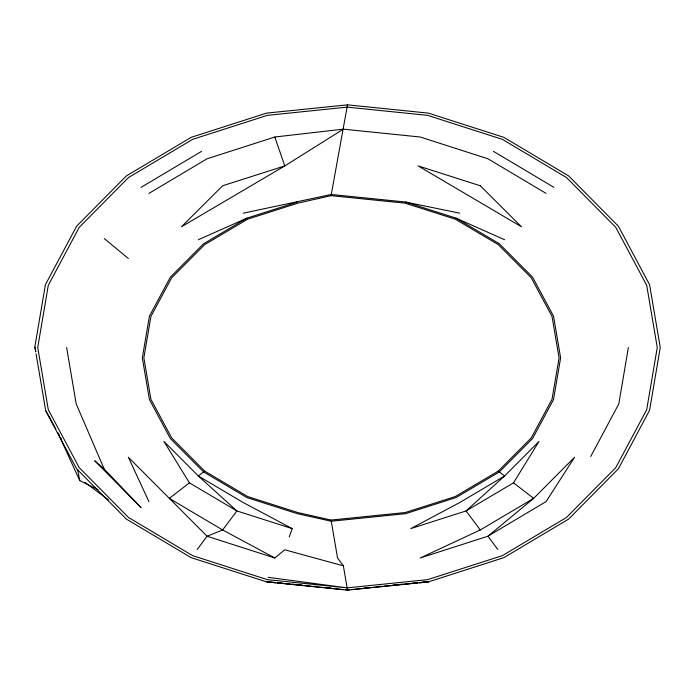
<?xml version="1.0" encoding="UTF-8"?>
<svg xmlns="http://www.w3.org/2000/svg" width="695" height="695" viewBox="0 0 695 695"><rect width="100%" height="100%" fill="white"/><g stroke="black" fill="none" stroke-linecap="round" stroke-linejoin="round"><path stroke-width="1.04" d="M34.75 347.5L45.41 284.698L76.65 226.17L126.351 175.922L191.125 137.358L266.559 113.12L347.5 104.849L428.441 113.12L503.875 137.358L568.649 175.922L618.35 226.17L649.59 284.698L660.25 347.5L649.59 410.302L618.35 468.83L568.649 519.078L503.875 557.642L428.441 581.88L347.5 590.151L266.559 581.88L191.125 557.642L126.351 519.078L76.65 468.83L45.41 410.302M331.072 195.651L405.202 203.183L455.277 219.177L498.28 244.623L531.267 277.791L552.012 316.416L559.084 357.864L552.012 399.304L531.267 437.928L498.28 471.097L455.277 496.543L405.202 512.536L331.072 520.068L297.738 512.536L247.663 496.543L204.669 471.097L171.674 437.928L150.928 399.304L143.856 357.864L150.928 316.416L171.674 277.791L204.669 244.623L247.663 219.177L297.738 203.183L331.072 195.651L347.5 104.849L347.622 105.553M347.622 589.447L347.5 590.151L343.373 565.843L337.544 557.989L331.072 520.068M628.376 347.5L618.802 403.899L590.741 456.459M289.259 536.948L292.161 528.6L243.181 502.528L198.327 475.979L163.907 441.386L189.422 482.851L236.882 510.938L292.161 528.6M480.288 529.955L420.197 557.989L487.933 536.219L546.105 501.59L574.591 457.223L533.647 498.376L480.288 529.955L466.058 510.938L513.518 482.851L539.033 441.386L504.613 475.979L466.058 510.938L410.78 528.6L459.76 502.528L504.613 475.979L498.28 471.097M197.154 549.536L207.067 536.219L222.652 529.955L236.882 510.938L198.327 475.979L204.669 471.097M148.895 501.59L128.349 457.223L207.067 536.219L274.803 557.989L284.794 549.806L343.373 565.843M189.422 482.851L169.293 498.376L222.652 529.955L274.803 557.989M546.105 193.41L487.933 158.781L420.197 137.011L343.373 129.157L284.794 165.914L181.499 226.761L222.652 185.765L284.794 165.914L274.803 137.011L207.067 158.781L148.895 193.41M141.076 187.346L201.541 151.354M297.338 202.037L246.89 218.152L203.574 243.789L170.336 277.201L149.442 316.103L142.319 357.864L149.442 399.616L170.336 438.519L203.574 471.931L246.89 497.568L297.338 513.683L331.272 521.233L405.602 513.683L456.05 497.568L499.366 471.931L532.605 438.519L553.498 399.616L560.622 357.864L553.498 316.103L532.605 277.201L499.366 243.789L456.05 218.152L405.602 202.037L331.272 194.487L243.181 213.191M198.327 239.74L246.89 218.152M274.803 137.011L343.373 129.157M419.511 582.792L428.441 581.88M347.109 587.874L427.668 579.639L502.381 555.635L566.538 517.436L615.761 467.666L646.706 409.703L657.261 347.5L646.706 285.298L615.761 227.335L566.538 177.564L502.381 139.365L427.668 115.361L347.109 107.126L267.332 115.361L192.619 139.365L128.462 177.564L79.239 227.335L48.294 285.298L37.739 347.5L48.294 409.703L79.239 467.666L128.462 517.436L192.619 555.635L267.332 579.639L347.109 587.874L268.122 577.337M349.689 589.751L345.311 589.751M351.844 589.534L370.166 587.657M372.329 587.44L390.651 585.564M392.805 585.346L417.608 582.81M419.763 582.592L428.389 581.706L419.754 582.532M364.753 587.788L366.917 587.588M378.775 586.45L380.93 586.241M385.247 585.833L388.479 585.52M392.797 585.112L396.028 584.799M399.269 584.495L402.501 584.182M405.741 583.878L410.05 583.461M412.205 583.253L417.599 582.74M275.246 582.532L266.611 581.706L275.237 582.592M277.401 582.74L282.796 583.253M284.95 583.461L289.259 583.878M292.499 584.182L295.731 584.495M298.972 584.799L302.203 585.112M306.521 585.52L309.753 585.833M314.07 586.241L316.225 586.45M328.083 587.588L330.247 587.788M277.392 582.81L302.195 585.346M304.349 585.564L322.671 587.44M324.834 587.657L343.156 589.534M274.36 582.671L275.489 582.792M405.602 202.037L459.76 213.191M456.05 218.152L504.613 239.74M57.737 432.481L79.777 480.619L98.073 489.628M493.459 151.354L553.924 187.346M84.955 482.408L108.498 499.861M513.518 482.851L533.647 498.376L487.933 536.219L497.846 549.536M104.259 238.541L128.349 258.497M104.259 469.177L94.685 460.75L141.076 507.654L104.259 469.177L76.198 403.899L66.624 347.5M45.627 410.259L55.895 429.032M58.458 433.732L59.483 435.609M60.508 437.485L61.534 439.362M35.862 351.74L34.985 347.5L35.706 351.757M77.64 469.481L79.777 480.619M36.062 353.885L45.453 409.19M480.288 185.765L418.155 165.914L521.441 226.761L480.288 185.765"/></g></svg>
